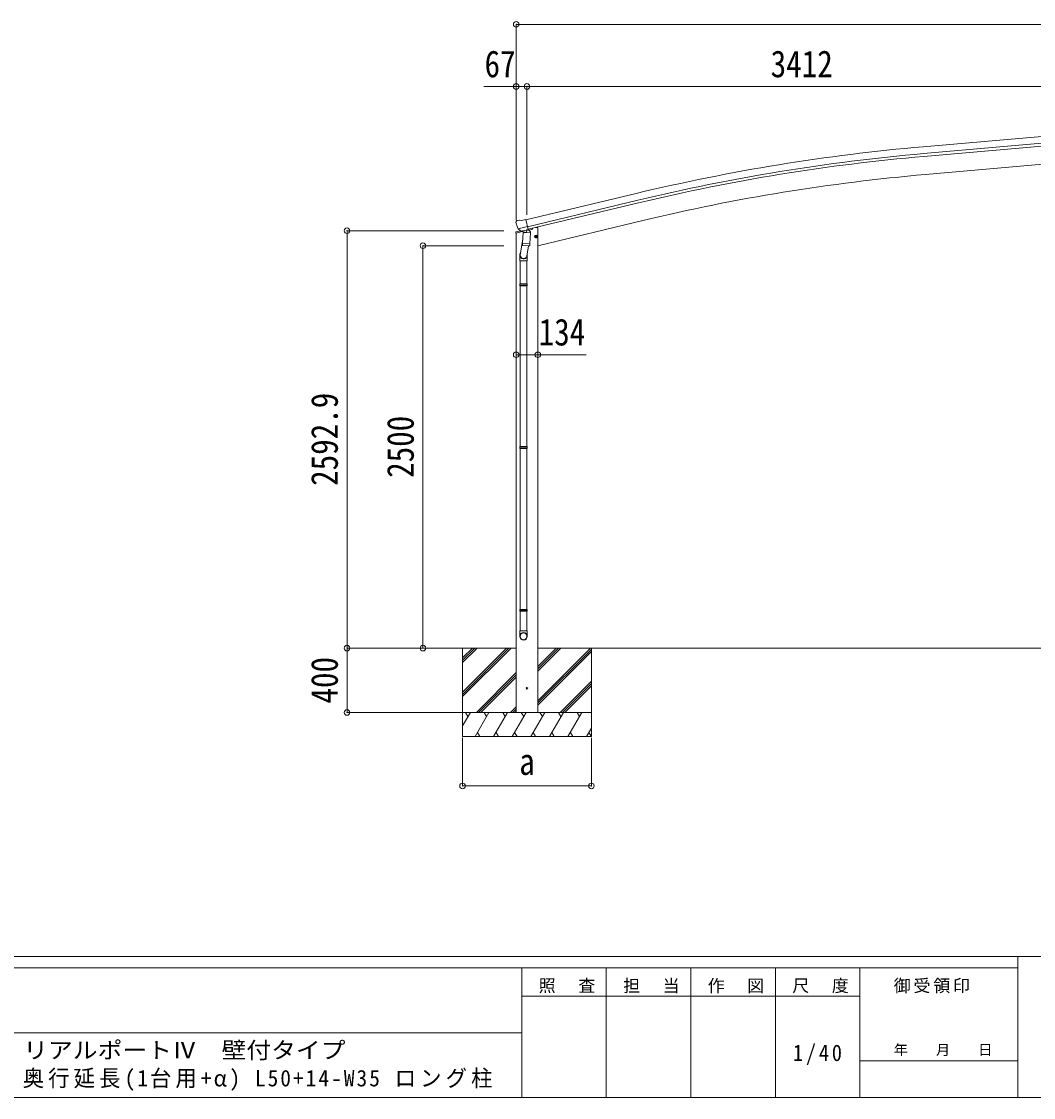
# Model space of a CAD drawing. Units: millimetres at full size. Extents: x -9783 to 9892, y -6828 to 6752.
# Drawn here: x 99 to 6384, y -6828 to -144 of the extents above; entities that cross this region are included whole.
import ezdxf
from ezdxf.enums import TextEntityAlignment as Align

# ---------------------------------------------------------------- set-up
doc = ezdxf.new("R2010")
doc.units = ezdxf.units.MM
doc.header["$LTSCALE"] = 35
doc.header["$PDMODE"] = 32
doc.header["$PDSIZE"] = 35
for name, color, linetype, lineweight in [('0-0_0', 7, 'Continuous', 9), ('0-1_本体', 4, 'Continuous', 9), ('0-2_部品', 7, 'Continuous', 9), ('0-A_寸法', 6, 'Continuous', 9), ('F-0_240', 7, 'Continuous', 9)]:
    doc.layers.add(name, color=color, linetype=linetype, lineweight=lineweight)
doc.styles.add('ＭＳ ゴシック', font='')
doc.styles.get('ＭＳ ゴシック').set_extended_font_data('MS Gothic')

msp = doc.modelspace()

# ---------------------------------------------------------------- linework, layer by layer
at = {"layer": '0-0_0'}
for p, q in [((2788.8, -4036.17), (3171.08, -4036.17)), ((2838.08, -4036.17), (2838.08, -4586.17)), ((2838.08, -4309.53), (3111.45, -4036.17)), ((2838.08, -4323.67), (3125.59, -4036.17)), ((2838.08, -4337.82), (3139.73, -4036.17)), ((2838.08, -4097.4), (2899.31, -4036.17)), ((2838.08, -4111.54), (2913.45, -4036.17)), ((2838.08, -4125.68), (2927.6, -4036.17)), ((3305.08, -4363.03), (3631.95, -4036.17)), ((3305.08, -4179.18), (3448.1, -4036.17)), ((3305.08, -4150.9), (3419.81, -4036.17)), ((3305.08, -4165.04), (3433.95, -4036.17)), ((3305.08, -4036.17), (6964.17, -4036.17)), ((3305.08, -4377.17), (3638.08, -4044.17)), ((3305.08, -4391.32), (3638.08, -4058.32)), ((3638.08, -4036.17), (3638.08, -4586.17)), ((2923.58, -4436.17), (3171.08, -4188.66)), ((2937.72, -4436.17), (3171.08, -4202.81)), ((2951.86, -4436.17), (3171.08, -4216.95)), ((3444.08, -4436.17), (3638.08, -4242.16)), ((3458.22, -4436.17), (3638.08, -4256.31)), ((3472.36, -4436.17), (3638.08, -4270.45)), ((3135.71, -4436.17), (3171.08, -4400.8)), ((3638.08, -4436.17), (2838.08, -4436.17)), ((2838.08, -4520), (2886.49, -4436.17)), ((2871.48, -4462.15), (2856.48, -4436.17)), ((2915.35, -4586.17), (3001.95, -4436.17)), ((2986.95, -4462.15), (2971.95, -4436.17)), ((3030.82, -4586.17), (3117.42, -4436.17)), ((3102.42, -4462.15), (3087.42, -4436.17)), ((3146.29, -4586.17), (3232.89, -4436.17)), ((3149.85, -4436.17), (3171.08, -4414.94)), ((3163.99, -4436.17), (3171.08, -4429.08)), ((3217.89, -4462.15), (3202.89, -4436.17)), ((3261.76, -4586.17), (3348.36, -4436.17)), ((3333.36, -4462.15), (3318.36, -4436.17)), ((3377.23, -4586.17), (3463.83, -4436.17)), ((3433.83, -4436.17), (3448.83, -4462.15)), ((3492.7, -4586.17), (3579.3, -4436.17)), ((3564.3, -4462.15), (3549.3, -4436.17)), ((3608.17, -4586.17), (3638.08, -4534.36)), ((2838.08, -4586.17), (3638.08, -4586.17)), ((2930.35, -4560.19), (2945.35, -4586.17)), ((3045.82, -4560.19), (3060.82, -4586.17)), ((3161.29, -4560.19), (3176.29, -4586.17)), ((3276.76, -4560.19), (3291.76, -4586.17)), ((3392.23, -4560.19), (3407.23, -4586.17)), ((3507.7, -4560.19), (3522.7, -4586.17)), ((3623.17, -4560.19), (3638.17, -4586.17))]:
    msp.add_line(p, q, dxfattribs=at)
at = {"layer": '0-1_本体'}
for p, q in [((5697.63, -921.47), (6580.47, -844.22)), ((5701.39, -964.47), (6584.61, -887.2)), ((5702.86, -981.24), (6586.22, -903.95)), ((3231.19, -1376.12), (3916.85, -1211.5)), ((3241.27, -1418.09), (3926.93, -1253.48)), ((3245.2, -1434.46), (3930.86, -1269.84)), ((3305.08, -1536.29), (3957.56, -1379.66)), ((3171.08, -1458.42), (3171.08, -4436.17)), ((3305.08, -1423.17), (3292.22, -1423.17)), ((3305.08, -1423.17), (3305.08, -4436.17))]:
    msp.add_line(p, q, dxfattribs=at)
msp.add_lwpolyline([(6620.12, -903.78), (6629.73, -1013.6), (5713.04, -1093.79)], dxfattribs=at)
for centre, radius, start, end in [((6758.67, -13048.14), 12173, 95.00044, 103.50044), ((6758.67, -13048.14), 12129.83, 95.00044, 103.50044), ((6758.67, -13048.14), 12113, 95.00044, 103.50044), ((6758.72, -13048.14), 12000, 94.99907, 103.49907)]:
    msp.add_arc(centre, radius, start, end, dxfattribs=at)
at = {"layer": '0-2_部品'}
for p, q in [((3169.46, -1390.75), (3169.73, -1391.9)), ((3173.68, -1382.17), (3169.82, -1388.47)), ((3176.77, -1379.92), (3189.95, -1376.76)), ((3204.51, -1379.44), (3191.25, -1376.74)), ((3204.51, -1379.44), (3230.44, -1373.21)), ((3168.33, -1459.08), (3211.03, -1448.83)), ((3168.33, -1452.19), (3168.33, -1459.08)), ((3196.84, -1442.98), (3170.63, -1449.27)), ((3183.51, -1431.06), (3241.02, -1417.25)), ((3200.36, -1445.97), (3183.98, -1431.47)), ((3203.07, -1446.53), (3210.59, -1444.73)), ((3203.91, -1446.43), (3205.44, -1446.06)), ((3205.44, -1446.06), (3242.14, -1437.25)), ((3207.28, -1446.29), (3207.22, -1447.03)), ((3207.98, -1448.07), (3233.79, -1454.51)), ((3214.9, -1453.42), (3210.22, -1520.25)), ((3260.59, -1456.61), (3214.9, -1453.42)), ((3216.67, -1450.24), (3216.44, -1453.52)), ((3236.19, -1439.07), (3235.17, -1453.68)), ((3242.14, -1437.25), (3243.67, -1436.88)), ((3245.22, -1434.78), (3246.17, -1434.84)), ((3246.17, -1434.84), (3259.48, -1450.16)), ((3250.16, -1439.44), (3269.05, -1434.9)), ((3255.91, -1523.45), (3260.59, -1456.61)), ((3259.48, -1450.16), (3259.04, -1456.5)), ((3272.88, -1426.73), (3272.88, -1430.04)), ((3296.52, -1489.5), (3291.85, -1470.05)), ((3211.96, -1495.49), (3196.04, -1592.75)), ((3209.36, -1532.72), (3210.24, -1520.25)), ((3209.76, -1534.08), (3209.76, -1534.08)), ((3255.91, -1523.45), (3210.22, -1520.25)), ((3211.21, -1534.86), (3252.91, -1537.77)), ((3247.48, -1537.39), (3236.75, -1602.07)), ((3255.9, -1523.45), (3255.01, -1536.14)), ((3284.46, -1482.11), (3303.91, -1477.44)), ((3289.02, -1474.33), (3286.88, -1481.53)), ((3296.31, -1472.58), (3289.02, -1474.33)), ((3301.48, -1478.02), (3296.31, -1472.58)), ((3299.35, -1485.22), (3301.48, -1478.02)), ((3193.89, -1629.91), (3193.89, -1595.55)), ((3239.89, -1595.25), (3239.89, -1629.91)), ((3239.89, -1629.91), (3193.89, -1629.91)), ((3195.89, -1629.91), (3195.89, -1772.82)), ((3237.89, -1629.91), (3237.89, -1772.82)), ((3193.89, -1774.82), (3194.89, -1772.82)), ((3239.89, -1774.82), (3193.89, -1774.82)), ((3239.89, -1782.82), (3193.89, -1782.82)), ((3238.89, -1772.82), (3194.89, -1772.82)), ((3238.89, -1784.82), (3194.89, -1784.82)), ((3195.89, -1784.82), (3195.89, -2784.19)), ((3237.89, -1784.82), (3237.89, -2784.19)), ((3239.89, -1774.82), (3238.89, -1772.82)), ((3239.89, -1782.82), (3238.89, -1784.82)), ((3239.89, -1774.82), (3239.89, -1782.82)), ((3193.89, -2786.19), (3194.89, -2784.19)), ((3239.89, -2786.19), (3193.89, -2786.19)), ((3239.89, -2794.19), (3193.89, -2794.19)), ((3238.89, -2784.19), (3194.89, -2784.19)), ((3238.89, -2796.19), (3194.89, -2796.19)), ((3195.89, -2796.19), (3195.89, -3795.57)), ((3237.89, -2796.19), (3237.89, -3795.57)), ((3239.89, -2786.19), (3238.89, -2784.19)), ((3239.89, -2794.19), (3238.89, -2796.19)), ((3239.89, -2786.19), (3239.89, -2794.19)), ((3193.89, -3797.57), (3194.89, -3795.57)), ((3239.89, -3797.57), (3193.89, -3797.57)), ((3239.89, -3805.57), (3193.89, -3805.57)), ((3238.89, -3795.57), (3194.89, -3795.57)), ((3238.89, -3807.57), (3194.89, -3807.57)), ((3195.89, -3807.57), (3195.89, -3929.12)), ((3237.89, -3807.57), (3237.89, -3929.12)), ((3239.89, -3797.57), (3238.89, -3795.57)), ((3239.89, -3805.57), (3238.89, -3807.57)), ((3239.89, -3797.57), (3239.89, -3805.57)), ((3193.89, -3963.26), (3193.89, -3929.12)), ((3239.89, -3929.12), (3193.89, -3929.12)), ((3239.89, -3963.26), (3239.89, -3929.12))]:
    msp.add_line(p, q, dxfattribs=at)
for points in [[(3235.87, -1438.66), (3245.6, -1436.32), (3230.44, -1373.21)], [(3183.24, -1430.48), (3183.83, -1431.32), (3183.98, -1431.47)], [(3235.87, -1438.66), (3235.64, -1438.81), (3210.87, -1444.76), (3210.59, -1444.73)], [(3286.88, -1481.53), (3292.05, -1486.97), (3299.35, -1485.22)], [(3193.89, -1774.82), (3193.89, -1782.82), (3194.89, -1784.82)], [(3193.89, -2786.19), (3193.89, -2794.19), (3194.89, -2796.19)], [(3193.89, -3797.57), (3193.89, -3805.57), (3194.89, -3807.57)]]:
    msp.add_lwpolyline(points, dxfattribs=at)
for radius in [8.5, 7.7, 6.5]:
    msp.add_circle((3294.18, -1479.77), radius, dxfattribs=at)
at = {"layer": '0-2_部品', "color": 4}
msp.add_circle((3238.08, -4286.17), 4.5, dxfattribs=at)
at = {"layer": '0-2_部品'}
for centre, radius, start, end in [((3366.54, -1344.65), 202.4, 193.5, 205.09125), ((3177.94, -1384.79), 5, 103.5, 148.5), ((3190.65, -1379.68), 3, 78.5, 103.5), ((3171.33, -1452.19), 3, 103.5, 180), ((3203.79, -1445.94), 0.5, 248.23754, 283.5), ((3206.78, -1446.25), 0.5, 356, 103.5), ((3208.22, -1447.1), 1, 176, 256), ((3234.15, -1453.54), 1.03, 250.03897, 351.96569), ((3236.79, -1439.15), 0.604, 100.59842, 172.20595), ((3243.55, -1436.4), 0.5, 283.5, 318.76246), ((3267.88, -1430.04), 5, 283.5, 0), ((3211.31, -1532.89), 1.95, 175.04017, 217.47766), ((3211.35, -1532.86), 2, 217.40962, 266), ((3253.04, -1535.78), 2, 266, 349.46843), ((3223.89, -1595.55), 30, 177.45142, 180)]:
    msp.add_arc(centre, radius, start, end, dxfattribs=at)
for centre, major_axis, ratio, start_param, end_param in [((3172.38, -1390.04), (-1.57, -2.57), 0.99628, 4.712389, 5.4996506), ((3202.35, -1443.71), (-0.73, -2.92), 0.997631, 5.8041905, 6.6006116), ((3202.41, -1443.48), (2.63, 3.16), 0.650902, 4.0958226, 4.1686332), ((3202.37, -1443.61), (-0.73, -2.92), 0.997631, 0.3902369, 0.4789948), ((3216.89, -1595.25), (23, 0), 0.996195, 2.5560258, 6.5663028), ((3216.89, -1595.25), (21, 0), 0.996195, 2.9349147, 5.9512394), ((3216.89, -3961.52), (-23, 0), 0.996195, 3.1415927, 6.2831853), ((3216.89, -3963.26), (-23, 0), 0.996195, 3.1415927, 6.2831853), ((3216.89, -3963.26), (0, -23.43), 0.981806, 4.712389, 7.8539816)]:
    msp.add_ellipse(centre, major_axis=major_axis, ratio=ratio, start_param=start_param, end_param=end_param, dxfattribs=at)
msp.add_ellipse((3216.89, -3963.26), major_axis=(21, 0), ratio=0.996195, dxfattribs=at)
at = {"layer": '0-A_寸法'}
for p, q in [((3170.88, -161), (3170.88, -1378.56)), ((6649.9, -161), (3170.88, -161)), ((3170.88, -546.9), (2970.88, -546.9)), ((3170.88, -546.9), (3170.88, -748.18)), ((3237.88, -546.9), (3170.88, -546.9)), ((3237.88, -546.9), (3237.88, -1343.68)), ((6649.9, -546.9), (3237.88, -546.9)), ((2120.24, -1443.28), (3094.73, -1443.28)), ((2120.24, -4036.17), (2120.24, -1443.28)), ((2591.87, -1536.19), (3094.73, -1536.19)), ((2591.87, -4036.17), (2591.87, -1536.19)), ((3171.08, -2213.29), (3305.08, -2213.29)), ((3305.08, -2213.29), (3605.08, -2213.29)), ((2120.24, -4036.17), (2838.08, -4036.17)), ((2120.24, -4036.17), (2838.08, -4036.17)), ((2120.24, -4036.17), (2120.24, -4436.17)), ((2591.87, -4036.17), (3094.73, -4036.17)), ((2120.24, -4436.17), (2838.08, -4436.17)), ((2838.08, -4892.83), (2838.08, -4594.17)), ((3638.08, -4892.83), (3638.08, -4594.17)), ((2838.08, -4892.83), (3638.08, -4892.83))]:
    msp.add_line(p, q, dxfattribs=at)
for p in [(3170.88, -161), (3170.88, -546.9), (3237.88, -546.9), (2120.24, -1443.28), (2591.87, -1536.19), (3171.08, -2213.29), (3305.08, -2213.29), (2120.24, -4036.17), (2591.87, -4036.17), (2120.24, -4436.17), (2838.08, -4892.83), (3638.08, -4892.83)]:
    msp.add_point(p, dxfattribs=at)
at = {"layer": 'F-0_240', "color": 5}
for p, q in [((-9783.03, -5953.1), (9396.97, -5953.1)), ((6285.75, -5953.1), (6285.75, -6828.1)), ((-9783.03, -6023.1), (6285.75, -6023.1)), ((3205.75, -6023.1), (3205.75, -6828.1)), ((3730.75, -6023.1), (3730.75, -6828.1)), ((4255.75, -6023.1), (4255.75, -6828.1)), ((4780.75, -6023.1), (4780.75, -6828.1)), ((5305.75, -6023.1), (5305.75, -6828.1)), ((3205.75, -6198.1), (5305.75, -6198.1)), ((-3969.25, -6425.6), (3205.75, -6425.6)), ((5305.75, -6600.6), (6285.75, -6600.6)), ((-9783.03, -6828.1), (9396.97, -6828.1))]:
    msp.add_line(p, q, dxfattribs=at)

# ---------------------------------------------------------------- texts
at = {"layer": '0-A_寸法', "color": 7, "style": 'ＭＳ ゴシック', "width": 0.85}
for s, p in [('67', (2974.63, -539.9)), ('3412', (4751.39, -539.9)), ('134', (3310.71, -2206.29)), ('a', (3189.96, -4873.83))]:
    msp.add_text(s, height=166.8, dxfattribs=at).set_placement(p, align=Align.BOTTOM_LEFT)
for s, p in [('2592.9', (2113.24, -3028.48)), ('2500', (2584.87, -2978.68)), ('400', (2113.24, -4380.55))]:
    msp.add_text(s, height=166.8, rotation=90, dxfattribs=at).set_placement(p, align=Align.BOTTOM_LEFT)
at = {"layer": 'F-0_240', "style": 'ＭＳ ゴシック', "width": 1.1}
msp.add_text('リアルポートⅣ\u3000壁付タイプ', height=102.6, dxfattribs=at).set_placement((109.35, -6616.22), align=Align.BOTTOM_LEFT)
at = {"layer": 'F-0_240', "style": 'ＭＳ ゴシック'}
msp.add_text('年\u3000\u3000月\u3000\u3000日', height=64.15, dxfattribs=at).set_placement((5515.76, -6583.1), align=Align.BOTTOM_LEFT)
at = {"layer": 'F-0_240', "attachment_point": 7, "style": 'ＭＳ ゴシック'}
for s, insert, char_height in [('\\T1.17;照\u3000査', (3310.76, -6180.6), 76.98), ('\\T1.17;担\u3000当', (3835.76, -6180.6), 76.98), ('\\T1.17;作\u3000図', (4360.75, -6180.6), 76.98), ('\\T1.17;尺\u3000度', (4885.76, -6180.6), 76.98), ('\\T1.17;御受領印', (5515.75, -6180.6), 76.98), ('\\T1.28;\\W0.9;1/40', (4890.13, -6626.85), 102.6), ('\\T1.19;\\W0.95;奥行延長(1台用+α)\\~L50+14-W35\\~ロング柱', (105.77, -6786.55), 102.6)]:
    msp.add_mtext(s, dxfattribs=dict(at, insert=insert, char_height=char_height))

doc.saveas('drawing.dxf')
